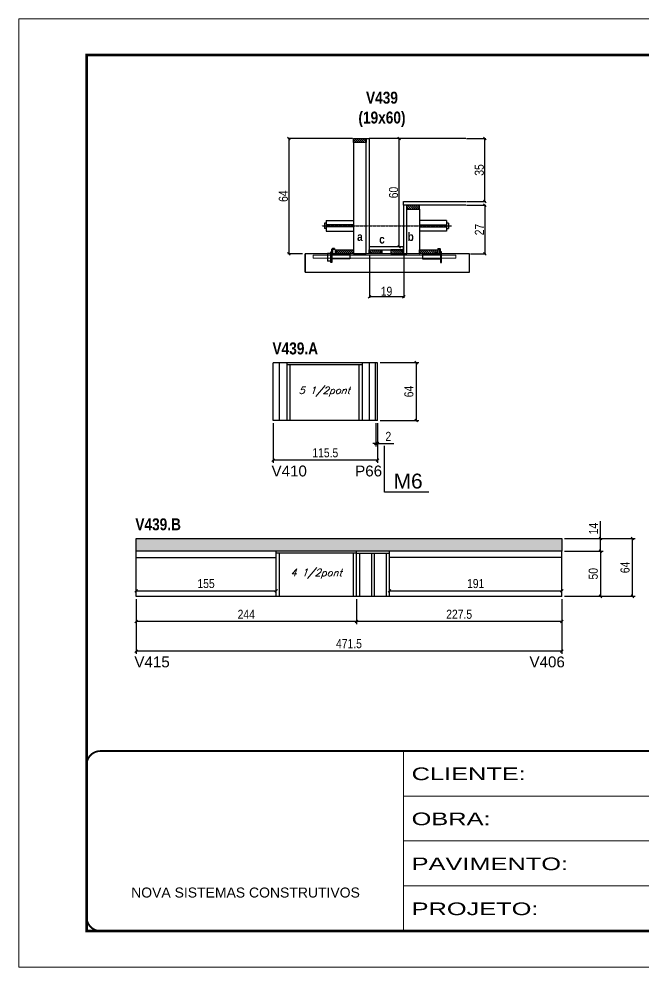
# Model space of a CAD drawing. Extents: x 3309 to 9590, y -2522 to 15424.
# Drawn here: x 3309 to 4000, y 5518 to 6568 of the extents above; entities that cross this region are included whole.
import ezdxf

# ---------------------------------------------------------------- set-up
doc = ezdxf.new("R2010")
doc.units = 0
for name, pattern in [('CONTINUO', [0]), ('DASHED', [0.75, 0.5, -0.25]), ('HIDDEN', [0.375, 0.25, -0.125])]:
    doc.linetypes.add(name, pattern=pattern)
for name, color, linetype in [('5', 5, 'Continuous'), ('barrote', 251, 'Continuous'), ('COTA', 241, 'Continuous'), ('detalhes', 4, 'Continuous'), ('NOMENCLATURA', 7, 'Continuous'), ('Painéis', 200, 'Continuous'), ('presilha', 1, 'Continuous'), ('SARR_2.2x10', 60, 'Continuous'), ('SARR_2.2x7', 40, 'Continuous'), ('SARR_3.5x7', 81, 'Continuous'), ('TENSOR', 3, 'Continuous'), ('texto', 7, 'Continuous')]:
    doc.layers.add(name, color=color, linetype=linetype)
for name, color, linetype, lineweight in [('CONCRETO', 251, 'Continuous', 25), ('Folhas', 255, 'Continuous', 9), ('SARRAFO DE PRESSAO', 251, 'DASHED', 9), ('SCO-___-LAJ', 2, 'Continuous', 0)]:
    doc.layers.add(name, color=color, linetype=linetype, lineweight=lineweight)
doc.styles.add('ARIAL', font='arial.ttf')
doc.styles.add('COTA TECNICA', font='techl___.ttf', dxfattribs={"height": 10})
doc.styles.add('COTA TECNICA 2X', font='techl___.ttf', dxfattribs={"height": 10})
doc.styles.add('Romans', font='romans.shx')
doc.styles.get("Standard").update_dxf_attribs({"font": 'arial.ttf'})
doc.styles.add('TECNICA', font='techb___.ttf', dxfattribs={"height": 10})
doc.styles.add('Tecnologia', font='')
doc.styles.get('Tecnologia').set_extended_font_data('Forgotten Futurist')
doc.dimstyles.new('PAINEL', dxfattribs={"dimtxt": 10, "dimasz": 3, "dimexe": 3, "dimexo": 3, "dimgap": 3, "dimtad": 1, "dimdec": 1, "dimzin": 12, "dimdsep": 46, "dimtxsty": 'COTA TECNICA', "dimblk1": 'OBLIQUE', "dimblk2": 'OBLIQUE', "dimsah": 1, "dimcen": 0.9, "dimclrd": 4, "dimclre": 4, "dimclrt": 240, "dimadec": 1, "dimazin": 3, "dimtfac": 1, "dimtdec": 1, "dimtmove": 0, "dimatfit": 3, "dimfxl": 1, "dimtolj": 1, "dimtzin": 12, "dimarcsym": 0})
doc.dimstyles.new('SECAO', dxfattribs={"dimscale": 0.333333, "dimtxt": 5, "dimasz": 9, "dimexe": 3, "dimexo": 3, "dimgap": 3, "dimtad": 1, "dimdec": 1, "dimlfac": 0.5, "dimzin": 12, "dimdsep": 46, "dimtxsty": 'COTA TECNICA 2X', "dimblk1": 'OBLIQUE', "dimblk2": 'OBLIQUE', "dimsah": 1, "dimcen": 0.9, "dimclrd": 4, "dimclre": 4, "dimclrt": 240, "dimadec": 1, "dimazin": 3, "dimtfac": 1, "dimtdec": 1, "dimtmove": 0, "dimatfit": 3, "dimfxl": 1, "dimtolj": 1, "dimtzin": 12, "dimarcsym": 0})
pattern_1 = [(135, (36932.792, -117204.601), (-1.122532015, -1.122532015), [])]

# ---------------------------------------------------------------- blocks, each defined once
blk = doc.blocks.new('9999999999')
at = {"color": 30, "linetype": 'CONTINUO'}
for p, q in [((98564.6, 34230.2), (98564.6, 34429.4)), ((98564.6, 34379.6), (99584, 34379.6)), ((98564.6, 34329.8), (99488, 34329.8)), ((98564.6, 34280), (99488, 34280))]:
    blk.add_line(p, q, dxfattribs=at)
at = {"color": 30, "linetype": 'CONTINUO', "const_width": 2}
blk.add_lwpolyline([(99584, 34230.2), (99584, 34414.4, 0.414214), (99569, 34429.4), (98229, 34429.4, 0.414214), (98214, 34414.4), (98214, 34245.2, 0.414214), (98229, 34230.2), (99584, 34230.2)], format="xyb", dxfattribs=at)
at = {"layer": 'Folhas'}
blk.add_lwpolyline([(98139, 34190.2), (99624, 34190.2), (99624, 35240.2), (98139, 35240.2)], close=True, dxfattribs=at)
at = {"layer": 'Folhas', "color": 30, "const_width": 3}
blk.add_lwpolyline([(98214, 34230.2), (99584, 34230.2), (99584, 35200.2), (98214, 35200.2)], close=True, dxfattribs=at)
at = {"color": 7, "linetype": 'Continuous', "ltscale": 5, "style": 'ARIAL'}
blk.add_text('NOVA SISTEMAS CONSTRUTIVOS', height=11.059, dxfattribs=at).set_placement((98263.2, 34267.2))
at = {"layer": 'Folhas', "color": 7, "style": 'Tecnologia', "width": 1.5}
for s, p in [('CLIENTE:', (98573.7, 34397.2)), ('OBRA:', (98573.7, 34347.3)), ('PAVIMENTO:', (98573.7, 34297.5)), ('PROJETO:', (98573.7, 34247.7))]:
    blk.add_text(s, height=14, dxfattribs=at).set_placement(p)
blk = doc.blocks.new('_Oblique')
at = {"color": 0, "linetype": 'ByBlock', "lineweight": -2}
blk.add_line((-0.5, -0.5), (0.5, 0.5), dxfattribs=at)
blk = doc.blocks.new('*D1656')
at = {"layer": 'COTA', "color": 4, "lineweight": -2, "transparency": 16777216}
for p, q in [((3697.3, 6306.6), (3697.3, 6259.1)), ((3735.3, 6306.6), (3735.3, 6259.1)), ((3735.3, 6260.1), (3697.3, 6260.1))]:
    blk.add_line(p, q, dxfattribs=at)
at = {"layer": 'Defpoints', "color": 0, "transparency": 16777216}
for p in [(3697.3, 6307.6), (3735.3, 6307.6), (3697.3, 6260.1)]:
    blk.add_point(p, dxfattribs=at)
at = {"layer": 'COTA', "color": 4, "lineweight": -2, "transparency": 16777216, "xscale": 3, "yscale": 3, "zscale": 3, "rotation": 180}
blk.add_blockref('_Oblique', (3697.3, 6260.1), dxfattribs=at)
at = {"layer": 'COTA', "color": 4, "lineweight": -2, "transparency": 16777216, "xscale": 3, "yscale": 3, "zscale": 3}
blk.add_blockref('_Oblique', (3735.3, 6260.1), dxfattribs=at)
at = {"layer": 'COTA', "color": 240, "transparency": 16777216, "insert": (3716.3, 6266.2), "char_height": 10, "attachment_point": 5, "style": 'COTA TECNICA 2X'}
blk.add_mtext('\\A1;19', dxfattribs=at)
blk = doc.blocks.new('PRESILHA METÁLICA 1')
at = {"layer": 'presilha'}
for p, q in [((7.5, 10.6), (7.5, 19.9)), ((12, 21), (8.6, 21)), ((9, 11.6), (9, 18.9)), ((12, 19.5), (9.6, 19.5)), ((12, 21), (12, 19.5)), ((0, 13), (6, 13)), ((0, 13), (0, 0)), ((6, 0), (0, 0)), ((6, 15.5), (7.5, 15.5)), ((6, -2.5), (6, 15.5)), ((6, 13), (6, 0)), ((7.5, 15.5), (7.5, -2.5)), ((37.5, 4.1), (7.5, 4.1)), ((37.5, 11), (9.6, 11)), ((37.5, 11), (37.5, 4.1)), ((7.5, -2.5), (6, -2.5))]:
    blk.add_line(p, q, dxfattribs=at)
for centre, radius, start, end in [((8.6, 19.9), 1.14, 90, 180), ((9.6, 18.9), 0.57, 90, 180), ((9.6, 11.6), 0.57, 180, 270)]:
    blk.add_arc(centre, radius, start, end, dxfattribs=at)
blk = doc.blocks.new('PRESILHA METÁLICA 2')
at = {"layer": 'presilha'}
for p, q in [((-5.2, 23.5), (-5.2, 22)), ((-5.2, 23.5), (-1.9, 23.5)), ((-5.2, 22), (-2.8, 22)), ((-2.2, 14.1), (-2.2, 21.4)), ((0.8, 18), (-0.8, 18)), ((-0.8, 18), (-0.8, 0)), ((-0.8, 14.6), (-0.8, 22.4)), ((0.8, 0), (0.8, 18)), ((-30.8, 13.5), (-30.8, 6.6)), ((-30.8, 13.5), (-2.8, 13.5)), ((-30.8, 6.6), (-0.8, 6.6)), ((-0.8, 0), (0.8, 0))]:
    blk.add_line(p, q, dxfattribs=at)
for centre, radius, start, end in [((-2.8, 21.4), 0.57, 0, 90), ((-1.9, 22.4), 1.14, 0, 90), ((-2.8, 14.1), 0.57, 270, 0)]:
    blk.add_arc(centre, radius, start, end, dxfattribs=at)
blk = doc.blocks.new('*D1657')
at = {"layer": 'COTA', "color": 4, "lineweight": -2, "transparency": 16777216}
for p, q in [((3678.7, 6435.6), (3607.2, 6435.6)), ((3608.2, 6435.6), (3608.2, 6307.6)), ((3623.4, 6307.6), (3607.2, 6307.6))]:
    blk.add_line(p, q, dxfattribs=at)
at = {"layer": 'Defpoints', "color": 0, "transparency": 16777216}
for p in [(3679.7, 6435.6), (3608.2, 6307.6), (3624.4, 6307.6)]:
    blk.add_point(p, dxfattribs=at)
at = {"layer": 'COTA', "color": 4, "lineweight": -2, "transparency": 16777216, "xscale": 3, "yscale": 3, "zscale": 3}
for p, rotation in [((3608.2, 6435.6), 90), ((3608.2, 6307.6), 270)]:
    blk.add_blockref('_Oblique', p, dxfattribs=dict(at, rotation=rotation))
at = {"layer": 'COTA', "color": 240, "transparency": 16777216, "insert": (3602.1, 6371.6), "char_height": 10, "attachment_point": 5, "rotation": 90, "style": 'COTA TECNICA 2X'}
blk.add_mtext('\\A1;64', dxfattribs=at)
blk = doc.blocks.new('*D1658')
at = {"layer": 'COTA', "color": 4, "lineweight": -2, "transparency": 16777216}
for p, q in [((3805, 6361.6), (3826.2, 6361.6)), ((3825.2, 6361.6), (3825.2, 6307.6)), ((3809.1, 6307.6), (3826.2, 6307.6))]:
    blk.add_line(p, q, dxfattribs=at)
at = {"layer": 'Defpoints', "color": 0, "transparency": 16777216}
for p in [(3804, 6361.6), (3808.1, 6307.6), (3825.2, 6307.6)]:
    blk.add_point(p, dxfattribs=at)
at = {"layer": 'COTA', "color": 4, "lineweight": -2, "transparency": 16777216, "xscale": 3, "yscale": 3, "zscale": 3}
for p, rotation in [((3825.2, 6361.6), 90), ((3825.2, 6307.6), 270)]:
    blk.add_blockref('_Oblique', p, dxfattribs=dict(at, rotation=rotation))
at = {"layer": 'COTA', "color": 240, "transparency": 16777216, "insert": (3819.1, 6334.6), "char_height": 10, "attachment_point": 5, "rotation": 90, "style": 'COTA TECNICA 2X'}
blk.add_mtext('\\A1;27', dxfattribs=at)
blk = doc.blocks.new('*D1659')
at = {"layer": 'COTA', "color": 4, "lineweight": -2, "transparency": 16777216}
for p, q in [((3734.3, 6435.6), (3729.2, 6435.6)), ((3730.2, 6315.6), (3730.2, 6435.6)), ((3734.3, 6315.6), (3729.2, 6315.6))]:
    blk.add_line(p, q, dxfattribs=at)
at = {"layer": 'Defpoints', "color": 0, "transparency": 16777216}
for p in [(3730.2, 6435.6), (3735.3, 6435.6), (3735.3, 6315.6)]:
    blk.add_point(p, dxfattribs=at)
at = {"layer": 'COTA', "color": 4, "lineweight": -2, "transparency": 16777216, "xscale": 3, "yscale": 3, "zscale": 3}
for p, rotation in [((3730.2, 6435.6), 90), ((3730.2, 6315.6), 270)]:
    blk.add_blockref('_Oblique', p, dxfattribs=dict(at, rotation=rotation))
at = {"layer": 'COTA', "color": 240, "transparency": 16777216, "insert": (3724.1, 6375.6), "char_height": 10, "attachment_point": 5, "rotation": 90, "style": 'COTA TECNICA 2X'}
blk.add_mtext('\\A1;60', dxfattribs=at)
blk = doc.blocks.new('*D1660')
at = {"layer": 'COTA', "color": 4, "lineweight": -2, "transparency": 16777216}
for p, q in [((3805, 6435.6), (3826.2, 6435.6)), ((3825.2, 6365.6), (3825.2, 6435.6)), ((3805, 6365.6), (3826.2, 6365.6))]:
    blk.add_line(p, q, dxfattribs=at)
at = {"layer": 'Defpoints', "color": 0, "transparency": 16777216}
for p in [(3804, 6435.6), (3825.2, 6435.6), (3804, 6365.6)]:
    blk.add_point(p, dxfattribs=at)
at = {"layer": 'COTA', "color": 4, "lineweight": -2, "transparency": 16777216, "xscale": 3, "yscale": 3, "zscale": 3}
for p, rotation in [((3825.2, 6435.6), 90), ((3825.2, 6365.6), 270)]:
    blk.add_blockref('_Oblique', p, dxfattribs=dict(at, rotation=rotation))
at = {"layer": 'COTA', "color": 240, "transparency": 16777216, "insert": (3819, 6400.6), "char_height": 10, "attachment_point": 5, "rotation": 90, "style": 'COTA TECNICA 2X'}
blk.add_mtext('\\A1;35', dxfattribs=at)
blk = doc.blocks.new('*D1663')
at = {"layer": 'COTA', "color": 4, "linetype": 'ByBlock', "lineweight": -2, "transparency": 16777216}
for p, q in [((3590.8, 6120.2), (3590.8, 6076.2)), ((3706.3, 6120.2), (3706.3, 6076.2)), ((3706.3, 6079.2), (3590.8, 6079.2))]:
    blk.add_line(p, q, dxfattribs=at)
at = {"layer": 'Defpoints', "color": 0, "linetype": 'ByBlock', "transparency": 16777216}
for p in [(3590.8, 6123.2), (3706.3, 6123.2), (3590.8, 6079.2)]:
    blk.add_point(p, dxfattribs=at)
at = {"layer": 'COTA', "color": 4, "linetype": 'ByBlock', "lineweight": -2, "transparency": 16777216, "xscale": 3, "yscale": 3, "zscale": 3, "rotation": 180}
blk.add_blockref('_Oblique', (3590.8, 6079.2), dxfattribs=at)
at = {"layer": 'COTA', "color": 4, "linetype": 'ByBlock', "lineweight": -2, "transparency": 16777216, "xscale": 3, "yscale": 3, "zscale": 3}
blk.add_blockref('_Oblique', (3706.3, 6079.2), dxfattribs=at)
at = {"layer": 'COTA', "color": 240, "linetype": 'ByBlock', "transparency": 16777216, "insert": (3648.5, 6087.3), "char_height": 10, "attachment_point": 5, "style": 'COTA TECNICA'}
blk.add_mtext('\\A1;115.5', dxfattribs=at)
blk = doc.blocks.new('*D1664')
at = {"layer": 'COTA', "color": 4, "lineweight": -2, "transparency": 16777216}
for p, q in [((3709.3, 6187.2), (3752.2, 6187.2)), ((3749.2, 6187.2), (3749.2, 6123.2)), ((3709.3, 6123.2), (3752.2, 6123.2))]:
    blk.add_line(p, q, dxfattribs=at)
at = {"layer": 'Defpoints', "color": 0, "transparency": 16777216}
for p in [(3706.3, 6187.2), (3706.3, 6123.2), (3749.2, 6123.2)]:
    blk.add_point(p, dxfattribs=at)
at = {"layer": 'COTA', "color": 4, "lineweight": -2, "transparency": 16777216, "xscale": 3, "yscale": 3, "zscale": 3}
for p, rotation in [((3749.2, 6187.2), 90), ((3749.2, 6123.2), 270)]:
    blk.add_blockref('_Oblique', p, dxfattribs=dict(at, rotation=rotation))
at = {"layer": 'COTA', "color": 240, "transparency": 16777216, "insert": (3741.1, 6155.2), "char_height": 10, "attachment_point": 5, "rotation": 90, "style": 'COTA TECNICA'}
blk.add_mtext('\\A1;64', dxfattribs=at)
blk = doc.blocks.new('*D1661')
at = {"layer": 'COTA', "color": 4, "linetype": 'ByBlock', "lineweight": -2, "transparency": 16777216}
for p, q in [((3683, 5925.4), (3683, 5897.4)), ((3910.5, 5925.4), (3910.5, 5897.4)), ((3910.5, 5900.4), (3683, 5900.4))]:
    blk.add_line(p, q, dxfattribs=at)
at = {"layer": 'Defpoints', "color": 0, "linetype": 'ByBlock', "transparency": 16777216}
for p in [(3683, 5928.4), (3910.5, 5928.4), (3683, 5900.4)]:
    blk.add_point(p, dxfattribs=at)
at = {"layer": 'COTA', "color": 4, "linetype": 'ByBlock', "lineweight": -2, "transparency": 16777216, "xscale": 3, "yscale": 3, "zscale": 3, "rotation": 180}
blk.add_blockref('_Oblique', (3683, 5900.4), dxfattribs=at)
at = {"layer": 'COTA', "color": 4, "linetype": 'ByBlock', "lineweight": -2, "transparency": 16777216, "xscale": 3, "yscale": 3, "zscale": 3}
blk.add_blockref('_Oblique', (3910.5, 5900.4), dxfattribs=at)
at = {"layer": 'COTA', "color": 240, "linetype": 'ByBlock', "transparency": 16777216, "insert": (3796.7, 5908.5), "char_height": 10, "attachment_point": 5, "style": 'COTA TECNICA'}
blk.add_mtext('\\A1;227.5', dxfattribs=at)
blk = doc.blocks.new('*D1662')
at = {"layer": 'COTA', "color": 4, "linetype": 'ByBlock', "lineweight": -2, "transparency": 16777216}
for p, q in [((3439, 5925.4), (3439, 5897.4)), ((3683, 5925.4), (3683, 5897.4)), ((3683, 5900.4), (3439, 5900.4))]:
    blk.add_line(p, q, dxfattribs=at)
at = {"layer": 'Defpoints', "color": 0, "linetype": 'ByBlock', "transparency": 16777216}
for p in [(3439, 5928.4), (3683, 5928.4), (3439, 5900.4)]:
    blk.add_point(p, dxfattribs=at)
at = {"layer": 'COTA', "color": 4, "linetype": 'ByBlock', "lineweight": -2, "transparency": 16777216, "xscale": 3, "yscale": 3, "zscale": 3, "rotation": 180}
blk.add_blockref('_Oblique', (3439, 5900.4), dxfattribs=at)
at = {"layer": 'COTA', "color": 4, "linetype": 'ByBlock', "lineweight": -2, "transparency": 16777216, "xscale": 3, "yscale": 3, "zscale": 3}
blk.add_blockref('_Oblique', (3683, 5900.4), dxfattribs=at)
at = {"layer": 'COTA', "color": 240, "linetype": 'ByBlock', "transparency": 16777216, "insert": (3561, 5908.5), "char_height": 10, "attachment_point": 5, "style": 'COTA TECNICA'}
blk.add_mtext('\\A1;244', dxfattribs=at)
blk = doc.blocks.new('*D1665')
at = {"layer": 'COTA', "color": 4, "linetype": 'ByBlock', "lineweight": -2, "transparency": 16777216}
for p, q in [((3439, 5925.4), (3439, 5864.8)), ((3910.5, 5925.4), (3910.5, 5864.8)), ((3910.5, 5867.8), (3439, 5867.8))]:
    blk.add_line(p, q, dxfattribs=at)
at = {"layer": 'Defpoints', "color": 0, "linetype": 'ByBlock', "transparency": 16777216}
for p in [(3439, 5928.4), (3910.5, 5928.4), (3439, 5867.8)]:
    blk.add_point(p, dxfattribs=at)
at = {"layer": 'COTA', "color": 4, "linetype": 'ByBlock', "lineweight": -2, "transparency": 16777216, "xscale": 3, "yscale": 3, "zscale": 3, "rotation": 180}
blk.add_blockref('_Oblique', (3439, 5867.8), dxfattribs=at)
at = {"layer": 'COTA', "color": 4, "linetype": 'ByBlock', "lineweight": -2, "transparency": 16777216, "xscale": 3, "yscale": 3, "zscale": 3}
blk.add_blockref('_Oblique', (3910.5, 5867.8), dxfattribs=at)
at = {"layer": 'COTA', "color": 240, "linetype": 'ByBlock', "transparency": 16777216, "insert": (3674.7, 5875.9), "char_height": 10, "attachment_point": 5, "style": 'COTA TECNICA'}
blk.add_mtext('\\A1;471.5', dxfattribs=at)
blk = doc.blocks.new('*D1666')
at = {"layer": 'COTA', "color": 4, "lineweight": -2, "transparency": 16777216}
for p, q in [((3913.5, 5978.4), (3956.3, 5978.4)), ((3953.3, 5978.4), (3953.3, 5928.4)), ((3913.5, 5928.4), (3956.3, 5928.4))]:
    blk.add_line(p, q, dxfattribs=at)
at = {"layer": 'Defpoints', "color": 0, "transparency": 16777216}
for p in [(3910.5, 5978.4), (3910.5, 5928.4), (3953.3, 5928.4)]:
    blk.add_point(p, dxfattribs=at)
at = {"layer": 'COTA', "color": 4, "lineweight": -2, "transparency": 16777216, "xscale": 3, "yscale": 3, "zscale": 3}
for p, rotation in [((3953.3, 5978.4), 90), ((3953.3, 5928.4), 270)]:
    blk.add_blockref('_Oblique', p, dxfattribs=dict(at, rotation=rotation))
at = {"layer": 'COTA', "color": 240, "transparency": 16777216, "insert": (3945.2, 5953.4), "char_height": 10, "attachment_point": 5, "rotation": 90, "style": 'COTA TECNICA'}
blk.add_mtext('\\A1;50', dxfattribs=at)
blk = doc.blocks.new('*D1667')
at = {"layer": 'COTA', "color": 4, "lineweight": -2, "transparency": 16777216}
for p, q in [((3953.3, 5992.4), (3953.3, 6011.5)), ((3913.5, 5992.4), (3956.3, 5992.4)), ((3953.3, 5978.4), (3953.3, 5992.4)), ((3913.5, 5978.4), (3956.3, 5978.4))]:
    blk.add_line(p, q, dxfattribs=at)
at = {"layer": 'Defpoints', "color": 0, "transparency": 16777216}
for p in [(3910.5, 5992.4), (3953.3, 5992.4), (3910.5, 5978.4)]:
    blk.add_point(p, dxfattribs=at)
at = {"layer": 'COTA', "color": 4, "lineweight": -2, "transparency": 16777216, "xscale": 3, "yscale": 3, "zscale": 3}
for p, rotation in [((3953.3, 5992.4), 90), ((3953.3, 5978.4), 270)]:
    blk.add_blockref('_Oblique', p, dxfattribs=dict(at, rotation=rotation))
at = {"layer": 'COTA', "color": 240, "transparency": 16777216, "insert": (3945.3, 6003.4), "char_height": 10, "attachment_point": 5, "rotation": 90, "style": 'COTA TECNICA'}
blk.add_mtext('\\A1;14', dxfattribs=at)
blk = doc.blocks.new('*D1668')
at = {"layer": 'COTA', "color": 4, "lineweight": -2, "transparency": 16777216}
for p, q in [((3913.5, 5992.4), (3991.5, 5992.4)), ((3988.5, 5928.4), (3988.5, 5992.4)), ((3913.5, 5928.4), (3991.5, 5928.4))]:
    blk.add_line(p, q, dxfattribs=at)
at = {"layer": 'Defpoints', "color": 0, "transparency": 16777216}
for p in [(3910.5, 5992.4), (3988.5, 5992.4), (3910.5, 5928.4)]:
    blk.add_point(p, dxfattribs=at)
at = {"layer": 'COTA', "color": 4, "lineweight": -2, "transparency": 16777216, "xscale": 3, "yscale": 3, "zscale": 3}
for p, rotation in [((3988.5, 5992.4), 90), ((3988.5, 5928.4), 270)]:
    blk.add_blockref('_Oblique', p, dxfattribs=dict(at, rotation=rotation))
at = {"layer": 'COTA', "color": 240, "transparency": 16777216, "insert": (3980.4, 5960.4), "char_height": 10, "attachment_point": 5, "rotation": 90, "style": 'COTA TECNICA'}
blk.add_mtext('\\A1;64', dxfattribs=at)
blk = doc.blocks.new('*D1669')
at = {"layer": 'COTA', "color": 4, "lineweight": -2, "transparency": 16777216}
for p, q in [((3704.3, 6120.2), (3704.3, 6094.5)), ((3706.3, 6120.2), (3706.3, 6094.5)), ((3704.3, 6097.5), (3701.3, 6097.5)), ((3704.3, 6097.5), (3706.3, 6097.5)), ((3706.3, 6097.5), (3724.4, 6097.5))]:
    blk.add_line(p, q, dxfattribs=at)
at = {"layer": 'Defpoints', "color": 0, "transparency": 16777216}
for p in [(3704.3, 6123.2), (3706.3, 6123.2), (3706.3, 6097.5)]:
    blk.add_point(p, dxfattribs=at)
at = {"layer": 'COTA', "color": 4, "lineweight": -2, "transparency": 16777216, "xscale": 3, "yscale": 3, "zscale": 3}
blk.add_blockref('_Oblique', (3704.3, 6097.5), dxfattribs=at)
at = {"layer": 'COTA', "color": 4, "lineweight": -2, "transparency": 16777216, "xscale": 3, "yscale": 3, "zscale": 3, "rotation": 180}
blk.add_blockref('_Oblique', (3706.3, 6097.5), dxfattribs=at)
at = {"layer": 'COTA', "color": 240, "transparency": 16777216, "insert": (3718.3, 6105.5), "char_height": 10, "attachment_point": 5, "style": 'COTA TECNICA'}
blk.add_mtext('\\A1;2', dxfattribs=at)
blk = doc.blocks.new('*D1670')
at = {"layer": 'COTA', "color": 4, "lineweight": -2, "transparency": 16777216}
for p, q in [((3439, 5931.4), (3439, 5937.4)), ((3439, 5934.4), (3594, 5934.4)), ((3594, 5931.4), (3594, 5937.4))]:
    blk.add_line(p, q, dxfattribs=at)
at = {"layer": 'Defpoints', "color": 0, "transparency": 16777216}
for p in [(3594, 5934.4), (3439, 5928.4), (3594, 5928.4)]:
    blk.add_point(p, dxfattribs=at)
at = {"layer": 'COTA', "color": 4, "lineweight": -2, "transparency": 16777216, "xscale": 3, "yscale": 3, "zscale": 3, "rotation": 180}
blk.add_blockref('_Oblique', (3439, 5934.4), dxfattribs=at)
at = {"layer": 'COTA', "color": 4, "lineweight": -2, "transparency": 16777216, "xscale": 3, "yscale": 3, "zscale": 3}
blk.add_blockref('_Oblique', (3594, 5934.4), dxfattribs=at)
at = {"layer": 'COTA', "color": 240, "transparency": 16777216, "insert": (3516.5, 5942.5), "char_height": 10, "attachment_point": 5, "style": 'COTA TECNICA'}
blk.add_mtext('\\A1;155', dxfattribs=at)
blk = doc.blocks.new('*D1671')
at = {"layer": 'COTA', "color": 4, "lineweight": -2, "transparency": 16777216}
for p, q in [((3719.5, 5931.4), (3719.5, 5937.4)), ((3719.5, 5934.4), (3910.5, 5934.4)), ((3910.5, 5931.4), (3910.5, 5937.4))]:
    blk.add_line(p, q, dxfattribs=at)
at = {"layer": 'Defpoints', "color": 0, "transparency": 16777216}
for p in [(3910.5, 5934.4), (3719.5, 5928.4), (3910.5, 5928.4)]:
    blk.add_point(p, dxfattribs=at)
at = {"layer": 'COTA', "color": 4, "lineweight": -2, "transparency": 16777216, "xscale": 3, "yscale": 3, "zscale": 3, "rotation": 180}
blk.add_blockref('_Oblique', (3719.5, 5934.4), dxfattribs=at)
at = {"layer": 'COTA', "color": 4, "lineweight": -2, "transparency": 16777216, "xscale": 3, "yscale": 3, "zscale": 3}
blk.add_blockref('_Oblique', (3910.5, 5934.4), dxfattribs=at)
at = {"layer": 'COTA', "color": 240, "transparency": 16777216, "insert": (3815, 5942.5), "char_height": 10, "attachment_point": 5, "style": 'COTA TECNICA'}
blk.add_mtext('\\A1;191', dxfattribs=at)

msp = doc.modelspace()

# ---------------------------------------------------------------- hatches: boundary and pattern name
at = {"layer": 'COTA'}
h = msp.add_hatch(dxfattribs=at)
h.set_pattern_fill('AR-CONC', color=256, scale=0.03)
h.set_pattern_definition([(50, (-1946.3087, -4547.493), (5.46554, -0.4781726), [0.5715, -6.2865]), (355, (-1946.309, -4547.493), (-1.0573026, 5.7317054), [0.4572, -5.0292175]), (100.451445, (-1945.8533, -4547.533), (4.4082374, 5.2535326), [0.4857003, -5.3427073]), (46.1842, (-1946.309, -4545.969), (8.1323712, -1.26127), [0.85725, -9.42975]), (96.63556, (-1945.631, -4546.074), (7.122124, 7.4227837), [0.7285507, -8.014068]), (351.18415, (-1946.309, -4545.969), (7.122124, 7.422784), [0.685799, -7.543792]), (21, (-1945.5467, -4546.35), (4.5484317, -3.067956), [0.5715, -6.2865]), (326, (-1945.547, -4546.35), (1.8540609, 5.525639), [0.4572, -5.0292]), (71.451445, (-1945.1677, -4546.6057), (6.4024926, 2.457683), [0.4857003, -5.3426981]), (37.5, (-1946.3087, -4547.493), (0.0926581, 2.53665117), [0, -4.96824, 0, -5.1054, 0, -5.04825]), (7.5, (-1946.3087, -4547.493), (2.0045899, 3.00541724), [0, -2.91084, 0, -4.85394, 0, -1.92405]), (327.5, (-1948.008, -4547.493), (4.06771786, -0.17186232), [0, -1.905, 0, -5.9436, 0, -7.8867]), (317.5, (-1948.77, -4547.493), (4.4438754, 0.7627947), [0, -2.4765, 0, -3.94716, 0, -5.6007])])
h.paths.add_polyline_path([(3438.95, 5978.38), (3910.45, 5978.38), (3910.45, 5992.38), (3438.95, 5992.38)])
at = {"layer": 'SARR_2.2x10'}
h = msp.add_hatch(dxfattribs=at)
h.set_pattern_fill('ANSI31', color=256, scale=0.5, angle=90)
h.set_pattern_definition([(135, (36853.192, -117204.601), (-1.122532015, -1.122532015), [])])
h.paths.add_polyline_path([(3659.65, 6311.97), (3659.65, 6307.57), (3679.65, 6307.57), (3679.65, 6311.97)])
h = msp.add_hatch(dxfattribs=at)
h.set_pattern_fill('ANSI31', color=256, scale=0.5, angle=90)
h.set_pattern_definition([(135, (36946.392, -117204.601), (-1.122532015, -1.122532015), [])])
h.paths.add_polyline_path([(3752.85, 6311.97), (3752.85, 6307.57), (3772.85, 6307.57), (3772.85, 6311.97)])
at = {"layer": 'SARR_2.2x7'}
h = msp.add_hatch(dxfattribs=at)
h.set_pattern_fill('ANSI31', color=256, scale=0.5, angle=90)
h.set_pattern_definition([(135, (36867.192, -117081.001), (-1.122532015, -1.122532015), [])])
h.paths.add_polyline_path([(3693.65, 6435.57), (3693.65, 6431.17), (3679.65, 6431.17), (3679.65, 6435.57)])
h = msp.add_hatch(dxfattribs=at)
h.set_pattern_fill('ANSI31', color=256, scale=0.5, angle=90)
h.set_pattern_definition([(135, (36847.192, -117155.001), (-1.122532015, -1.122532015), [])])
h.paths.add_polyline_path([(3738.85, 6361.57), (3738.85, 6357.17), (3752.85, 6357.17), (3752.85, 6361.57)])
h = msp.add_hatch(dxfattribs=at)
h.set_pattern_fill('ANSI31', color=256, scale=0.5, angle=90)
h.set_pattern_definition(pattern_1)
h.paths.add_polyline_path([(3711.25, 6307.57), (3711.25, 6311.97), (3697.25, 6311.97), (3697.25, 6307.57)])
h = msp.add_hatch(dxfattribs=at)
h.set_pattern_fill('ANSI31', color=256, scale=0.5, angle=90)
h.set_pattern_definition(pattern_1)
h.paths.add_polyline_path([(3721.25, 6311.97), (3721.25, 6307.57), (3735.25, 6307.57), (3735.25, 6311.97)])

# ---------------------------------------------------------------- linework, layer by layer
at = {"ltscale": 3}
for p, q in [((3649.65, 6344.71), (3649.65, 6332.71)), ((3649.65, 6344.71), (3679.65, 6344.71)), ((3782.85, 6344.71), (3752.85, 6344.71)), ((3782.85, 6344.71), (3782.85, 6332.71)), ((3647.65, 6341.71), (3647.65, 6335.71)), ((3649.65, 6341.71), (3647.65, 6341.71)), ((3649.65, 6335.71), (3647.65, 6335.71)), ((3679.65, 6339.71), (3649.65, 6339.71)), ((3679.65, 6337.71), (3649.65, 6337.71)), ((3649.65, 6332.71), (3679.65, 6332.71)), ((3752.85, 6339.71), (3782.85, 6339.71)), ((3752.85, 6337.71), (3782.85, 6337.71)), ((3782.85, 6332.71), (3752.85, 6332.71)), ((3784.85, 6341.71), (3782.85, 6341.71)), ((3782.85, 6335.71), (3784.85, 6335.71)), ((3784.85, 6341.71), (3784.85, 6335.71))]:
    msp.add_line(p, q, dxfattribs=at)
at = {"layer": 'barrote'}
msp.add_lwpolyline([(3626.2, 6287.57), (3808.11, 6287.57), (3808.11, 6307.57), (3626.2, 6307.57)], close=True, dxfattribs=at)
at = {"layer": 'CONCRETO', "linetype": 'Continuous'}
msp.add_line((3803.95, 6435.57), (3697.25, 6435.57), dxfattribs=at)
at = {"layer": 'COTA'}
for p, q in [((3438.95, 5978.38), (3438.95, 5992.38)), ((3438.95, 5992.38), (3910.45, 5992.38)), ((3910.45, 5992.38), (3910.45, 5978.38))]:
    msp.add_line(p, q, dxfattribs=at)
at = {"layer": 'detalhes', "color": 250}
msp.add_line((3626.2, 6287.57), (3626.2, 6307.57), dxfattribs=at)
at = {"layer": 'NOMENCLATURA', "linetype": 'Continuous'}
for p, q in [((3714.18, 6043.58), (3714.18, 6095.01)), ((3763.11, 6043.58), (3714.18, 6043.58))]:
    msp.add_line(p, q, dxfattribs=at)
at = {"layer": 'Painéis', "linetype": 'ByBlock'}
for p, q in [((3706.27, 6187.16), (3590.77, 6187.16)), ((3590.77, 6123.16), (3590.77, 6187.16)), ((3704.27, 6123.16), (3704.27, 6187.16)), ((3706.27, 6123.16), (3706.27, 6187.16)), ((3706.27, 6123.16), (3590.77, 6123.16)), ((3910.45, 5978.38), (3438.95, 5978.38)), ((3438.95, 5928.38), (3438.95, 5978.38)), ((3682.95, 5928.38), (3682.95, 5978.38)), ((3910.45, 5928.38), (3910.45, 5978.38)), ((3910.45, 5928.38), (3438.95, 5928.38))]:
    msp.add_line(p, q, dxfattribs=at)
at = {"layer": 'Painéis', "linetype": 'Continuous'}
for points in [[(3693.65, 6307.57), (3693.65, 6435.57), (3697.25, 6435.57), (3697.25, 6307.57)], [(3738.85, 6307.57), (3738.85, 6361.57), (3735.25, 6361.57), (3735.25, 6307.57)], [(3735.25, 6315.57), (3697.25, 6315.57), (3697.25, 6311.97), (3735.25, 6311.97)]]:
    msp.add_lwpolyline(points, close=True, dxfattribs=at)
at = {"layer": 'Painéis', "linetype": 'Continuous', "elevation": 0}
msp.add_lwpolyline([(3803.95, 6361.57), (3735.25, 6361.57), (3735.25, 6365.57), (3803.95, 6365.57)], dxfattribs=at)
at = {"layer": 'SARR_2.2x10'}
for points in [[(3659.65, 6311.97), (3679.65, 6311.97), (3679.65, 6307.57), (3659.65, 6307.57)], [(3752.85, 6311.97), (3772.85, 6311.97), (3772.85, 6307.57), (3752.85, 6307.57)]]:
    msp.add_lwpolyline(points, close=True, dxfattribs=at)
at = {"layer": 'SARR_2.2x7', "linetype": 'Continuous'}
for p, q in [((3597.77, 6123.16), (3597.77, 6187.16)), ((3689.27, 6184.96), (3605.77, 6184.96)), ((3697.27, 6123.16), (3697.27, 6187.16)), ((3682.95, 5976.18), (3593.95, 5976.18)), ((3682.95, 5976.18), (3719.45, 5976.18)), ((3438.95, 5971.38), (3593.95, 5971.38)), ((3910.45, 5971.38), (3719.45, 5971.38))]:
    msp.add_line(p, q, dxfattribs=at)
at = {"layer": 'SARR_2.2x7', "elevation": 0}
for points in [[(3679.65, 6435.57), (3693.65, 6435.57), (3693.65, 6431.17), (3679.65, 6431.17)], [(3752.85, 6361.57), (3738.85, 6361.57), (3738.85, 6357.17), (3752.85, 6357.17)]]:
    msp.add_lwpolyline(points, close=True, dxfattribs=at)
at = {"layer": 'SARR_2.2x7'}
for points in [[(3697.25, 6311.97), (3711.25, 6311.97), (3711.25, 6307.57), (3697.25, 6307.57)], [(3735.25, 6311.97), (3721.25, 6311.97), (3721.25, 6307.57), (3735.25, 6307.57)]]:
    msp.add_lwpolyline(points, close=True, dxfattribs=at)
at = {"layer": 'SARR_3.5x7'}
for p, q in [((3605.77, 6187.16), (3605.77, 6123.16)), ((3609.27, 6184.96), (3609.27, 6123.16)), ((3685.77, 6184.96), (3685.77, 6123.16)), ((3689.27, 6187.16), (3689.27, 6123.16)), ((3593.95, 5928.38), (3593.95, 5978.38)), ((3597.45, 5976.18), (3597.45, 5928.38)), ((3679.45, 5976.18), (3679.45, 5928.38)), ((3686.45, 5976.18), (3686.45, 5928.38)), ((3699.54, 5976.18), (3699.54, 5928.38)), ((3703.04, 5928.38), (3703.04, 5976.18)), ((3715.95, 5976.18), (3715.95, 5928.38)), ((3719.45, 5928.38), (3719.45, 5978.38))]:
    msp.add_line(p, q, dxfattribs=at)
for points in [[(3693.65, 6431.17), (3679.65, 6431.17), (3679.65, 6307.57), (3693.65, 6307.57)], [(3738.85, 6357.17), (3752.85, 6357.17), (3752.85, 6307.57), (3738.85, 6307.57)]]:
    msp.add_lwpolyline(points, close=True, dxfattribs=at)
at = {"layer": 'SCO-___-LAJ', "color": 1}
msp.add_lwpolyline([(3635.2, 6306.24), (3793.04, 6306.24), (3793.04, 6303.04), (3635.2, 6303.04)], close=True, dxfattribs=at)
at = {"layer": 'TENSOR', "linetype": 'HIDDEN', "ltscale": 0.5}
msp.add_line((3644.65, 6338.71), (3788.16, 6338.71), dxfattribs=at)

# ---------------------------------------------------------------- block references
at = {"layer": 'presilha', "xscale": 0.6666666666666666, "yscale": 0.6666666666666666, "zscale": 0.6666666666666666}
for name, p in [('PRESILHA METÁLICA 1', (3650.79, 6299.6)), ('PRESILHA METÁLICA 2', (3776.53, 6297.94))]:
    msp.add_blockref(name, p, dxfattribs=at)
at = {"layer": 'SARRAFO DE PRESSAO', "color": 6, "linetype": 'ByBlock'}
msp.add_blockref('9999999999', (-94829.61, -28672.37), dxfattribs=at)

# ---------------------------------------------------------------- texts
at = {"layer": '5', "linetype": 'Continuous'}
for s, p in [('V410', (3588.97, 6061.21)), ('P66', (3681.57, 6061.21)), ('V415', (3437.15, 5849.77)), ('V406', (3874.56, 5849.77))]:
    msp.add_text(s, height=12, rotation=0.00004, dxfattribs=at).set_placement(p)
at = {"layer": 'detalhes', "style": 'TECNICA'}
for s, p in [('b', (3739.75, 6321.95)), ('a', (3683.78, 6321.96)), ('c', (3708.15, 6319.04))]:
    msp.add_text(s, height=9.6, dxfattribs=at).set_placement(p)
at = {"layer": 'NOMENCLATURA', "style": 'TECNICA'}
for s, p in [('V439.A', (3590.05, 6196.35)), ('V439.B', (3438.23, 6001.56))]:
    msp.add_text(s, height=13.2, dxfattribs=at).set_placement(p)
at = {"layer": 'NOMENCLATURA', "linetype": 'Continuous'}
msp.add_text('M6', height=16.5, dxfattribs=at).set_placement((3724.25, 6047.78))
at = {"layer": 'NOMENCLATURA', "insert": (3711.25, 6487.26), "char_height": 13.2, "attachment_point": 2, "style": 'TECNICA'}
msp.add_mtext_dynamic_manual_height_columns('V439\\P(19x60)', width=300.2766, gutter_width=1, heights=[0], dxfattribs=at)
at = {"layer": 'texto', "color": 2, "char_height": 8, "attachment_point": 5, "style": 'Romans'}
for s, insert in [('{\\Q19;\\C256;5 1/2pont}', (3647.52, 6155.16)), ('{\\Q19;\\C256;4 1/2pont}', (3638.45, 5953.38))]:
    msp.add_mtext(s, dxfattribs=dict(at, insert=insert))

# ---------------------------------------------------------------- dimensions: what is measured, and where the dimension line sits
at = {"layer": 'COTA'}
for base, p1, p2, dimstyle, picture, middle in [((3608.21, 6307.57, 0), (3679.65, 6435.57), (3624.44, 6307.57, 0), 'SECAO', '*D1657', (3602.1, 6371.57, 0)), ((3730.18, 6435.57), (3735.25, 6315.57), (3735.25, 6435.57), 'SECAO', '*D1659', (3724.08, 6375.57)), ((3825.17, 6435.57), (3803.95, 6365.57), (3803.95, 6435.57), 'SECAO', '*D1660', (3818.95, 6400.57)), ((3825.17, 6307.57, 0), (3803.95, 6361.57), (3808.07, 6307.57, 0), 'SECAO', '*D1658', (3819.1, 6334.57, 0)), ((3749.16, 6123.16), (3706.27, 6187.16), (3706.27, 6123.16), 'PAINEL', '*D1664', (3741.06, 6155.16)), ((3953.34, 5992.38), (3910.45, 5978.38), (3910.45, 5992.38), 'PAINEL', '*D1667', (3945.27, 6003.43)), ((3988.5, 5992.38), (3910.45, 5928.38), (3910.45, 5992.38), 'PAINEL', '*D1668', (3980.4, 5960.38)), ((3953.34, 5928.38), (3910.45, 5978.38), (3910.45, 5928.38), 'PAINEL', '*D1666', (3945.23, 5953.38))]:
    dim = msp.add_linear_dim(base=base, p1=p1, p2=p2, angle=90, dimstyle=dimstyle, dxfattribs=at)
    dim.commit()
    dim.dimension.update_dxf_attribs({"geometry": picture, "text_midpoint": middle})
dim = msp.add_linear_dim(base=(3697.25, 6260.1), p1=(3735.25, 6307.57), p2=(3697.25, 6307.57), angle=180, dimstyle='SECAO', dxfattribs=at)
dim.commit()
dim.dimension.update_dxf_attribs({"geometry": '*D1656', "text_midpoint": (3716.25, 6260.1), "dimtype": 160})
at = {"layer": 'COTA', "linetype": 'ByBlock'}
for base, p1, p2, picture, middle in [((3590.77, 6079.22), (3706.27, 6123.16), (3590.77, 6123.16), '*D1663', (3648.52, 6087.33)), ((3438.95, 5867.78), (3910.45, 5928.38), (3438.95, 5928.38), '*D1665', (3674.7, 5875.89)), ((3682.95, 5900.39), (3910.45, 5928.38), (3682.95, 5928.38), '*D1661', (3796.7, 5908.5))]:
    dim = msp.add_linear_dim(base=base, p1=p1, p2=p2, angle=180, dimstyle='PAINEL', dxfattribs=at)
    dim.commit()
    dim.dimension.update_dxf_attribs({"geometry": picture, "text_midpoint": middle})
at = {"layer": 'COTA'}
for base, p1, p2, picture, middle in [((3706.27, 6097.53), (3704.27, 6123.16), (3706.27, 6123.16), '*D1669', (3718.33, 6105.53)), ((3593.95, 5934.37), (3438.95, 5928.38), (3593.95, 5928.38), '*D1670', (3516.45, 5942.48)), ((3910.45, 5934.37), (3719.45, 5928.38), (3910.45, 5928.38), '*D1671', (3814.95, 5942.46))]:
    dim = msp.add_linear_dim(base=base, p1=p1, p2=p2, dimstyle='PAINEL', dxfattribs=at)
    dim.commit()
    dim.dimension.update_dxf_attribs({"geometry": picture, "text_midpoint": middle})
at = {"layer": 'COTA', "linetype": 'ByBlock'}
dim = msp.add_linear_dim(base=(3438.95, 5900.39), p1=(3682.95, 5928.38), p2=(3438.95, 5928.38), angle=180, dimstyle='PAINEL', override={"dimtmove": 1}, dxfattribs=at)
dim.commit()
dim.dimension.update_dxf_attribs({"geometry": '*D1662', "text_midpoint": (3560.95, 5908.46)})

doc.saveas('drawing.dxf')
